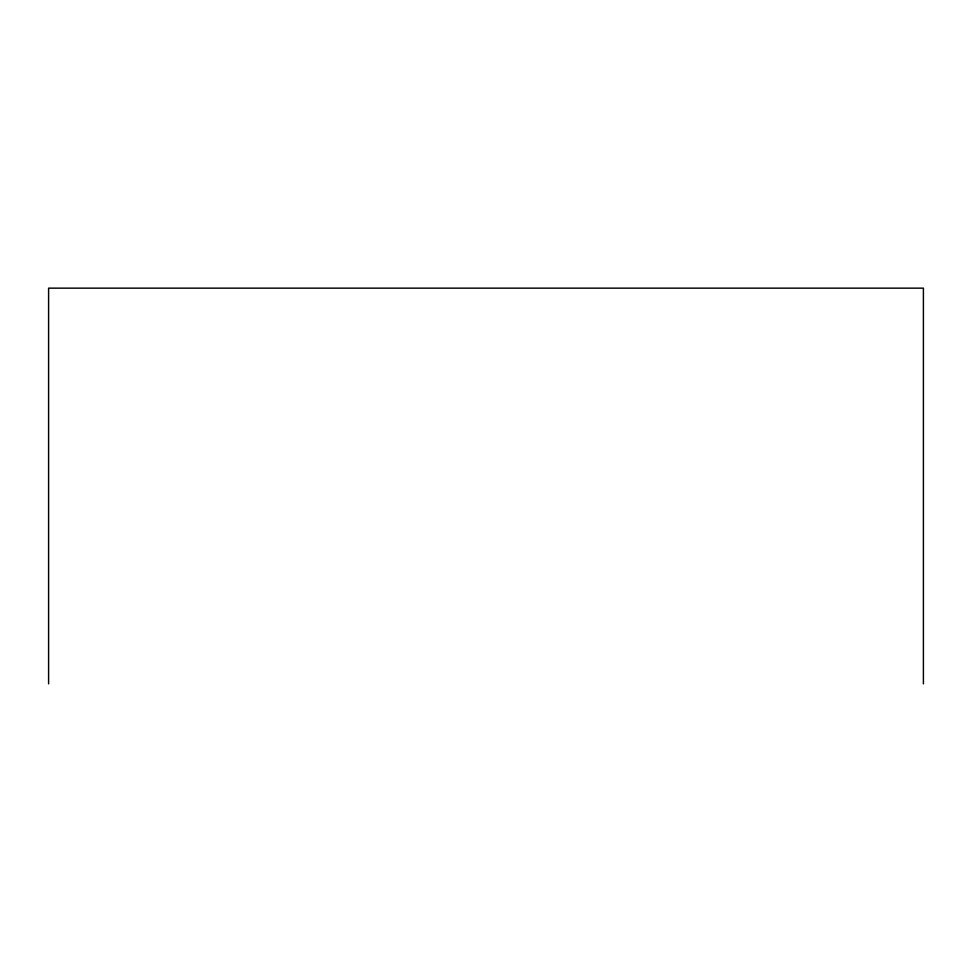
<?xml version="1.0" encoding="UTF-8"?>
<svg xmlns="http://www.w3.org/2000/svg" width="972" height="972" viewBox="0 0 972 972"><rect width="100%" height="100%" fill="white"/><g stroke="black" fill="none" stroke-linecap="round" stroke-linejoin="round"><path stroke-width="1.46" d="M923.4 683.851L923.4 288.149L48.6 288.149L48.6 683.851"/></g></svg>
